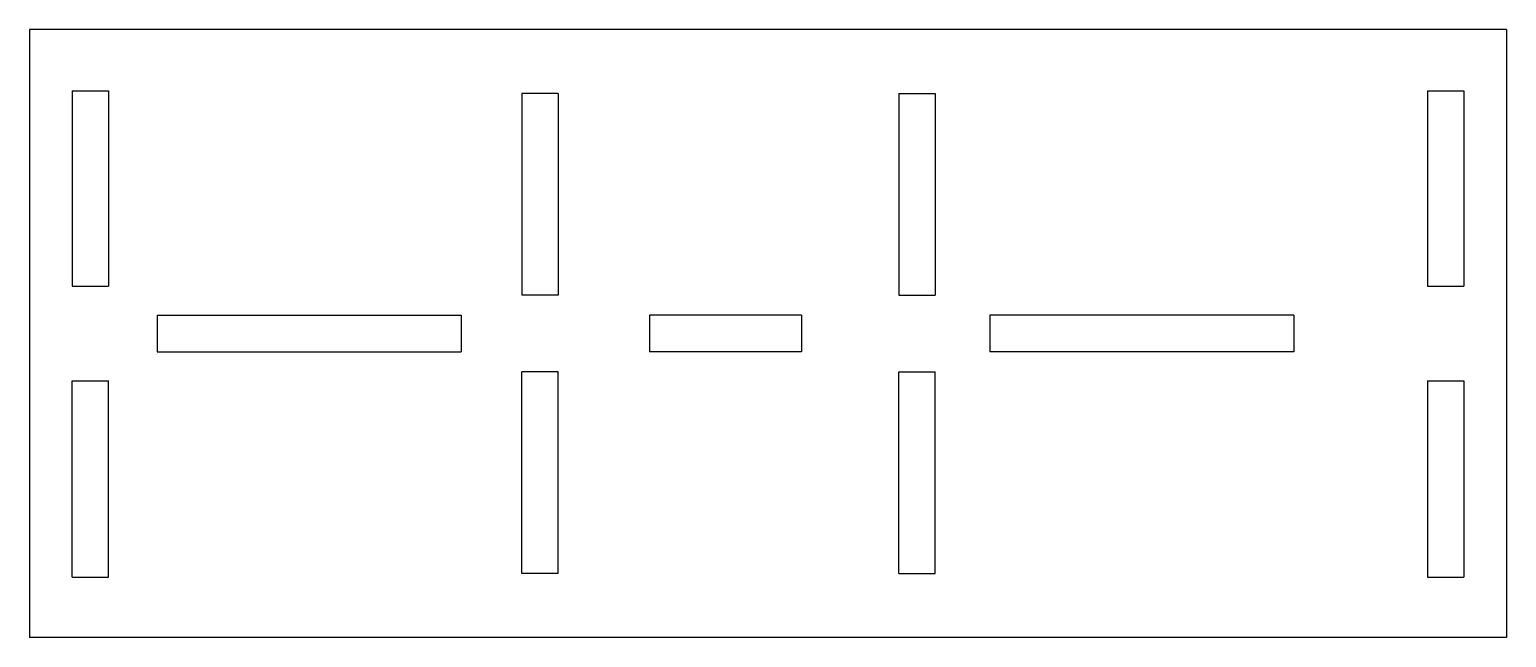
# Model space of a CAD drawing. Extents: x -236 to 7, y 0 to 100.
import ezdxf

# ---------------------------------------------------------------- set-up
doc = ezdxf.new("R2010")
doc.units = 0
doc.layers.add('VISIBLE', color=7, linetype='CONTINUOUS')

msp = doc.modelspace()

# ---------------------------------------------------------------- linework, layer by layer
at = {"layer": 'VISIBLE'}
for p, q in [((7, 100), (-236, 100)), ((-236, 100), (-236, 0)), ((7, 100), (7, 0)), ((-229, 89.9), (-229, 57.8)), ((-229, 89.9), (-223, 89.9)), ((-223, 89.9), (-223, 57.8)), ((-155, 89.5), (-155, 56.3)), ((-149, 89.5), (-155, 89.5)), ((-149, 89.5), (-149, 56.3)), ((-93, 89.5), (-93, 56.3)), ((-93, 89.5), (-87, 89.5)), ((-87, 89.5), (-87, 56.3)), ((-6, 89.9), (-6, 57.8)), ((-6, 89.9), (0, 89.9)), ((0, 89.9), (0, 57.8)), ((-229, 57.8), (-223, 57.8)), ((-149, 56.3), (-155, 56.3)), ((-93, 56.3), (-87, 56.3)), ((-6, 57.8), (0, 57.8)), ((-215, 53), (-215, 47)), ((-215, 53), (-165, 53)), ((-165, 53), (-165, 47)), ((-109, 53), (-134, 53)), ((-134, 53), (-134, 47)), ((-109, 53), (-109, 47)), ((-28, 53), (-78, 53)), ((-78, 53), (-78, 47)), ((-28, 53), (-28, 47)), ((-215, 47), (-165, 47)), ((-109, 47), (-134, 47)), ((-28, 47), (-78, 47)), ((-229, 9.9), (-229, 42.2)), ((-229, 42.2), (-223, 42.2)), ((-223, 9.9), (-223, 42.2)), ((-155, 10.5), (-155, 43.7)), ((-149, 43.7), (-155, 43.7)), ((-149, 10.5), (-149, 43.7)), ((-93, 10.5), (-93, 43.7)), ((-93, 43.7), (-87, 43.7)), ((-87, 10.5), (-87, 43.7)), ((-6, 42.2), (-6, 9.9)), ((-6, 42.2), (0, 42.2)), ((0, 42.2), (0, 9.9)), ((-229, 9.9), (-223, 9.9)), ((-149, 10.5), (-155, 10.5)), ((-93, 10.5), (-87, 10.5)), ((-6, 9.9), (0, 9.9)), ((7, 0), (-236, 0))]:
    msp.add_line(p, q, dxfattribs=at)

doc.saveas('drawing.dxf')
